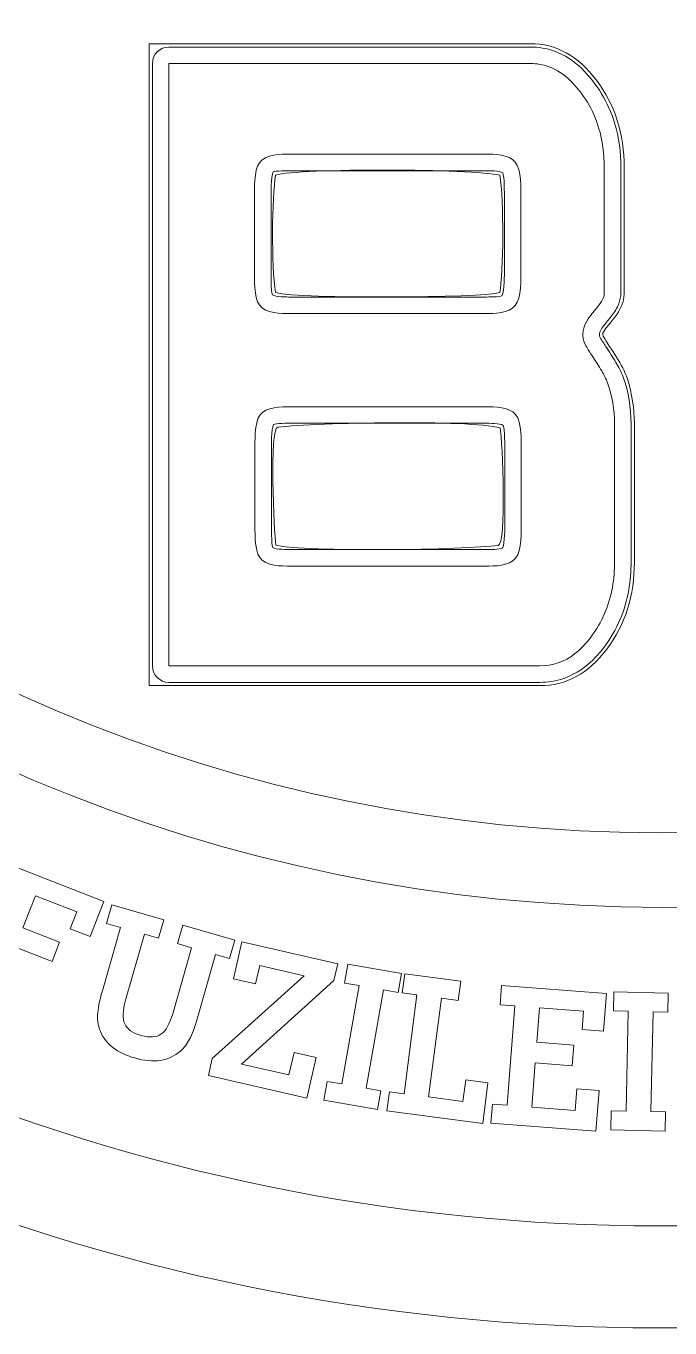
# Model space of a CAD drawing. Header units: millimetres. Extents: x -30 to 30, y -30 to 30.
# Drawn here: x -9.31 to 0.16, y -30 to -10.86 of the extents above; entities that cross this region are included whole.
import ezdxf

# ---------------------------------------------------------------- set-up
doc = ezdxf.new("R2010")
doc.units = ezdxf.units.MM
doc.header["$MEASUREMENT"] = 0
doc.layers.add('Camada 1', color=7, linetype='Continuous')

msp = doc.modelspace()

# ---------------------------------------------------------------- linework, layer by layer
at = {"layer": 'Camada 1', "lineweight": 20}
for points, knots in [([(0, 30), (16.5685, 30), (30, 16.5685), (30, 0), (30, 0), (30, -16.5686), (16.5685, -30), (0, -30), (0, -30), (-16.5685, -30), (-30, -16.5686), (-30, 0), (-30, 0), (-30, 16.5685), (-16.5685, 30), (0, 30)], [0, 0, 0, 0, 0.2, 0.2, 0.2, 0.2, 0.4, 0.4, 0.4, 0.4, 0.6, 0.6, 0.6, 0.6, 1, 1, 1, 1]), ([(0, 28.5), (15.7401, 28.5), (28.5, 15.7401), (28.5, 0), (28.5, 0), (28.5, -15.7401), (15.7401, -28.5), (0, -28.5), (0, -28.5), (-15.7401, -28.5), (-28.5, -15.7401), (-28.5, 0), (-28.5, 0), (-28.5, 15.7401), (-15.7401, 28.5), (0, 28.5)], [0, 0, 0, 0, 0.2, 0.2, 0.2, 0.2, 0.4, 0.4, 0.4, 0.4, 0.6, 0.6, 0.6, 0.6, 1, 1, 1, 1]), ([(0.0541, 23.6848), (13.1709, 23.6848), (23.8041, 13.0516), (23.8041, -0.0652), (23.8041, -0.0652), (23.8041, -13.182), (13.1709, -23.8152), (0.0541, -23.8152), (0.0541, -23.8152), (-13.0627, -23.8152), (-23.6959, -13.182), (-23.6959, -0.0652), (-23.6959, -0.0652), (-23.6959, 13.0516), (-13.0627, 23.6848), (0.0541, 23.6848)], [0, 0, 0, 0, 0.2, 0.2, 0.2, 0.2, 0.4, 0.4, 0.4, 0.4, 0.6, 0.6, 0.6, 0.6, 1, 1, 1, 1]), ([(0, 22.7174), (12.5464, 22.7174), (22.7174, 12.5464), (22.7174, 0), (22.7174, 0), (22.7174, -12.5464), (12.5464, -22.7174), (0, -22.7174), (0, -22.7174), (-12.5464, -22.7174), (-22.7174, -12.5464), (-22.7174, 0), (-22.7174, 0), (-22.7174, 12.5464), (-12.5464, 22.7174), (0, 22.7174)], [0, 0, 0, 0, 0.2, 0.2, 0.2, 0.2, 0.4, 0.4, 0.4, 0.4, 0.6, 0.6, 0.6, 0.6, 1, 1, 1, 1]), ([(-0.4703, -16.0455), (-0.5396, -15.8271), (-0.7096, -15.6164), (-0.8245, -15.4162), (-0.8245, -15.4162), (-0.8831, -15.3136), (-0.5186, -15.121), (-0.5175, -14.7872), (-0.5175, -14.7872), (-0.5175, -14.7872), (-0.5175, -12.9385), (-0.5175, -12.9385), (-0.5175, -12.9385), (-0.5175, -12.4403), (-0.6528, -12.012), (-0.9237, -11.6539), (-0.9237, -11.6539), (-1.1944, -11.2954), (-1.5181, -11.1161), (-1.8946, -11.1161), (-1.8946, -11.1161), (-1.8946, -11.1161), (-7.499, -11.1161), (-7.499, -11.1161), (-7.499, -11.1161), (-7.499, -11.1161), (-7.499, -20.5555), (-7.499, -20.5555), (-7.499, -20.5555), (-7.499, -20.5555), (-1.7533, -20.5555), (-1.7533, -20.5555), (-1.7533, -20.5555), (-1.3701, -20.5555), (-1.0433, -20.3762), (-0.7725, -20.0179), (-0.7725, -20.0179), (-0.5017, -19.6596), (-0.3663, -19.2312), (-0.3663, -18.7331), (-0.3663, -18.7331), (-0.3663, -18.7331), (-0.3663, -16.701), (-0.3663, -16.701), (-0.3663, -16.701), (-0.3663, -16.4827), (-0.4009, -16.2642), (-0.4703, -16.0455)], [0, 0, 0, 0, 0.0769231, 0.0769231, 0.0769231, 0.0769231, 0.1538462, 0.1538462, 0.1538462, 0.1538462, 0.2307692, 0.2307692, 0.2307692, 0.2307692, 0.3076923, 0.3076923, 0.3076923, 0.3076923, 0.3846154, 0.3846154, 0.3846154, 0.3846154, 0.4615385, 0.4615385, 0.4615385, 0.4615385, 0.5384615, 0.5384615, 0.5384615, 0.5384615, 0.6153846, 0.6153846, 0.6153846, 0.6153846, 0.6923077, 0.6923077, 0.6923077, 0.6923077, 0.7692308, 0.7692308, 0.7692308, 0.7692308, 0.8461538, 0.8461538, 0.8461538, 0.8461538, 1, 1, 1, 1]), ([(-7.2068, -11.1648), (-7.2068, -11.1648), (-1.8961, -11.1648), (-1.8961, -11.1648), (-1.8961, -11.1648), (-1.7749, -11.1648), (-1.6544, -11.1841), (-1.5405, -11.2262), (-1.5405, -11.2262), (-1.3906, -11.2815), (-1.2546, -11.3694), (-1.1406, -11.4814), (-1.1406, -11.4814), (-0.9147, -11.7031), (-0.7484, -11.9787), (-0.6584, -12.2822), (-0.6584, -12.2822), (-0.5951, -12.4957), (-0.5642, -12.7187), (-0.5662, -12.9392), (-0.5662, -12.9392), (-0.5662, -12.9392), (-0.5662, -14.7863), (-0.5662, -14.7863), (-0.5662, -14.7863), (-0.5667, -14.839), (-0.5768, -14.8914), (-0.5966, -14.9403), (-0.5966, -14.9403), (-0.6217, -15.0026), (-0.6562, -15.0606), (-0.6983, -15.1129), (-0.6983, -15.1129), (-0.7431, -15.1687), (-0.7876, -15.2248), (-0.8312, -15.2815), (-0.8312, -15.2815), (-0.8488, -15.3045), (-0.8631, -15.3303), (-0.8743, -15.357), (-0.8743, -15.357), (-0.8852, -15.3829), (-0.8829, -15.4126), (-0.8687, -15.4368), (-0.8687, -15.4368), (-0.8418, -15.4824), (-0.8145, -15.5278), (-0.7851, -15.5718), (-0.7851, -15.5718), (-0.7346, -15.6474), (-0.6857, -15.7242), (-0.6386, -15.8019), (-0.6386, -15.8019), (-0.5978, -15.8692), (-0.5622, -15.9397), (-0.5302, -16.0218), (-0.5302, -16.0218), (-0.4541, -16.2403), (-0.415, -16.4705), (-0.415, -16.7019), (-0.415, -16.7019), (-0.415, -16.7019), (-0.415, -18.7323), (-0.415, -18.7323), (-0.415, -18.7323), (-0.415, -18.8716), (-0.4265, -19.0108), (-0.4498, -19.1481), (-0.4498, -19.1481), (-0.5015, -19.4527), (-0.6258, -19.7403), (-0.8107, -19.9876), (-0.8107, -19.9876), (-0.8927, -20.0973), (-0.988, -20.1968), (-1.0959, -20.2812), (-1.0959, -20.2812), (-1.284, -20.4285), (-1.5163, -20.5068), (-1.755, -20.5068), (-1.755, -20.5068), (-1.755, -20.5068), (-7.2068, -20.5068), (-7.2068, -20.5068), (-7.2068, -20.5068), (-7.3409, -20.5068), (-7.4503, -20.3974), (-7.4503, -20.2632), (-7.4503, -20.2632), (-7.4503, -20.2632), (-7.4503, -11.4084), (-7.4503, -11.4084), (-7.4503, -11.4084), (-7.4503, -11.2742), (-7.3409, -11.1648), (-7.2068, -11.1648)], [0, 0, 0, 0, 0.04, 0.04, 0.04, 0.04, 0.08, 0.08, 0.08, 0.08, 0.12, 0.12, 0.12, 0.12, 0.16, 0.16, 0.16, 0.16, 0.2, 0.2, 0.2, 0.2, 0.24, 0.24, 0.24, 0.24, 0.28, 0.28, 0.28, 0.28, 0.32, 0.32, 0.32, 0.32, 0.36, 0.36, 0.36, 0.36, 0.4, 0.4, 0.4, 0.4, 0.44, 0.44, 0.44, 0.44, 0.48, 0.48, 0.48, 0.48, 0.52, 0.52, 0.52, 0.52, 0.56, 0.56, 0.56, 0.56, 0.6, 0.6, 0.6, 0.6, 0.64, 0.64, 0.64, 0.64, 0.68, 0.68, 0.68, 0.68, 0.72, 0.72, 0.72, 0.72, 0.76, 0.76, 0.76, 0.76, 0.8, 0.8, 0.8, 0.8, 0.84, 0.84, 0.84, 0.84, 0.88, 0.88, 0.88, 0.88, 0.92, 0.92, 0.92, 0.92, 1, 1, 1, 1]), ([(-7.2068, -11.4084), (-7.2068, -11.4084), (-7.2068, -20.2632), (-7.2068, -20.2632), (-7.2068, -20.2632), (-7.2068, -20.2632), (-1.755, -20.2632), (-1.755, -20.2632), (-1.755, -20.2632), (-1.5706, -20.2643), (-1.3913, -20.2031), (-1.246, -20.0895), (-1.246, -20.0895), (-1.1551, -20.0182), (-1.0743, -19.9348), (-1.0058, -19.8418), (-1.0058, -19.8418), (-0.8433, -19.6258), (-0.7349, -19.374), (-0.6899, -19.1074), (-0.6899, -19.1074), (-0.6686, -18.9835), (-0.6581, -18.858), (-0.6586, -18.7323), (-0.6586, -18.7323), (-0.6586, -18.7323), (-0.6586, -16.7019), (-0.6586, -16.7019), (-0.6586, -16.7019), (-0.6587, -16.4977), (-0.693, -16.2949), (-0.7602, -16.102), (-0.7602, -16.102), (-0.7839, -16.0417), (-0.8131, -15.9834), (-0.8469, -15.9282), (-0.8469, -15.9282), (-0.8919, -15.8533), (-0.9387, -15.7796), (-0.9876, -15.7071), (-0.9876, -15.7071), (-1.0192, -15.6591), (-1.0495, -15.6101), (-1.0786, -15.5604), (-1.0786, -15.5604), (-1.1321, -15.4698), (-1.1396, -15.3591), (-1.0987, -15.2624), (-1.0987, -15.2624), (-1.0794, -15.2162), (-1.0543, -15.1727), (-1.0241, -15.1328), (-1.0241, -15.1328), (-0.9791, -15.075), (-0.9339, -15.0175), (-0.8881, -14.9603), (-0.8881, -14.9603), (-0.8609, -14.9268), (-0.8388, -14.8893), (-0.8224, -14.8491), (-0.8224, -14.8491), (-0.8142, -14.8285), (-0.81, -14.8064), (-0.8098, -14.7841), (-0.8098, -14.7841), (-0.8098, -14.7841), (-0.8098, -12.9392), (-0.8098, -12.9392), (-0.8098, -12.9392), (-0.8079, -12.7403), (-0.8356, -12.5422), (-0.8919, -12.3514), (-0.8919, -12.3514), (-0.9704, -12.0876), (-1.1147, -11.848), (-1.3112, -11.6552), (-1.3112, -11.6552), (-1.4006, -11.5673), (-1.5075, -11.4989), (-1.6249, -11.4547), (-1.6249, -11.4547), (-1.712, -11.4235), (-1.8038, -11.4079), (-1.8961, -11.4084), (-1.8961, -11.4084), (-1.8961, -11.4084), (-7.2068, -11.4084), (-7.2068, -11.4084)], [0, 0, 0, 0, 0.0434783, 0.0434783, 0.0434783, 0.0434783, 0.0869565, 0.0869565, 0.0869565, 0.0869565, 0.1304348, 0.1304348, 0.1304348, 0.1304348, 0.173913, 0.173913, 0.173913, 0.173913, 0.2173913, 0.2173913, 0.2173913, 0.2173913, 0.2608696, 0.2608696, 0.2608696, 0.2608696, 0.3043478, 0.3043478, 0.3043478, 0.3043478, 0.3478261, 0.3478261, 0.3478261, 0.3478261, 0.3913043, 0.3913043, 0.3913043, 0.3913043, 0.4347826, 0.4347826, 0.4347826, 0.4347826, 0.4782609, 0.4782609, 0.4782609, 0.4782609, 0.5217391, 0.5217391, 0.5217391, 0.5217391, 0.5652174, 0.5652174, 0.5652174, 0.5652174, 0.6086957, 0.6086957, 0.6086957, 0.6086957, 0.6521739, 0.6521739, 0.6521739, 0.6521739, 0.6956522, 0.6956522, 0.6956522, 0.6956522, 0.7391304, 0.7391304, 0.7391304, 0.7391304, 0.7826087, 0.7826087, 0.7826087, 0.7826087, 0.826087, 0.826087, 0.826087, 0.826087, 0.8695652, 0.8695652, 0.8695652, 0.8695652, 0.9130435, 0.9130435, 0.9130435, 0.9130435, 1, 1, 1, 1]), ([(-5.9485, -13.3941), (-5.9485, -13.2627), (-5.9573, -12.9762), (-5.8779, -12.8667), (-5.8779, -12.8667), (-5.7845, -12.7382), (-5.563, -12.7406), (-5.4199, -12.7406), (-5.4199, -12.7406), (-4.4677, -12.7406), (-3.5153, -12.7406), (-2.5629, -12.7406), (-2.5629, -12.7406), (-2.4239, -12.7406), (-2.2143, -12.74), (-2.1175, -12.8568), (-2.1175, -12.8568), (-2.025, -12.9682), (-2.0345, -13.256), (-2.0345, -13.3941), (-2.0345, -13.3941), (-2.0345, -13.7397), (-2.0345, -14.0852), (-2.0345, -14.4307), (-2.0345, -14.4307), (-2.0345, -14.5689), (-2.025, -14.8566), (-2.1175, -14.9681), (-2.1175, -14.9681), (-2.2143, -15.0848), (-2.4239, -15.0845), (-2.5629, -15.0845), (-2.5629, -15.0845), (-3.5153, -15.0845), (-4.4677, -15.0845), (-5.4199, -15.0845), (-5.4199, -15.0845), (-5.5631, -15.0845), (-5.7845, -15.0867), (-5.8779, -14.9581), (-5.8779, -14.9581), (-5.9573, -14.8487), (-5.9485, -14.562), (-5.9485, -14.4307), (-5.9485, -14.4307), (-5.9485, -14.0852), (-5.9485, -13.7397), (-5.9485, -13.3941)], [0, 0, 0, 0, 0.0769231, 0.0769231, 0.0769231, 0.0769231, 0.1538462, 0.1538462, 0.1538462, 0.1538462, 0.2307692, 0.2307692, 0.2307692, 0.2307692, 0.3076923, 0.3076923, 0.3076923, 0.3076923, 0.3846154, 0.3846154, 0.3846154, 0.3846154, 0.4615385, 0.4615385, 0.4615385, 0.4615385, 0.5384615, 0.5384615, 0.5384615, 0.5384615, 0.6153846, 0.6153846, 0.6153846, 0.6153846, 0.6923077, 0.6923077, 0.6923077, 0.6923077, 0.7692308, 0.7692308, 0.7692308, 0.7692308, 0.8461538, 0.8461538, 0.8461538, 0.8461538, 1, 1, 1, 1]), ([(-5.6763, -13.0027), (-5.7097, -13.0707), (-5.7049, -13.3148), (-5.7049, -13.3941), (-5.7049, -13.3941), (-5.7049, -13.7397), (-5.7049, -14.0851), (-5.7049, -14.4307), (-5.7049, -14.4307), (-5.7049, -14.51), (-5.7097, -14.7541), (-5.6849, -14.8104), (-5.6849, -14.8104), (-5.6442, -14.8422), (-5.4688, -14.8409), (-5.4199, -14.8409), (-5.4199, -14.8409), (-4.4676, -14.8409), (-3.5153, -14.8409), (-2.5629, -14.8409), (-2.5629, -14.8409), (-2.5147, -14.8409), (-2.3424, -14.8415), (-2.3098, -14.8193), (-2.3098, -14.8193), (-2.2734, -14.7536), (-2.278, -14.508), (-2.278, -14.4307), (-2.278, -14.4307), (-2.278, -14.0851), (-2.278, -13.7397), (-2.278, -13.3941), (-2.278, -13.3941), (-2.278, -13.3168), (-2.2734, -13.0713), (-2.3023, -13.0151), (-2.3023, -13.0151), (-2.3424, -12.9835), (-2.5147, -12.9842), (-2.5629, -12.9842), (-2.5629, -12.9842), (-3.5153, -12.9842), (-4.4676, -12.9842), (-5.4199, -12.9842), (-5.4199, -12.9842), (-5.4688, -12.9842), (-5.6442, -12.9828), (-5.6763, -13.0027)], [0, 0, 0, 0, 0.0769231, 0.0769231, 0.0769231, 0.0769231, 0.1538462, 0.1538462, 0.1538462, 0.1538462, 0.2307692, 0.2307692, 0.2307692, 0.2307692, 0.3076923, 0.3076923, 0.3076923, 0.3076923, 0.3846154, 0.3846154, 0.3846154, 0.3846154, 0.4615385, 0.4615385, 0.4615385, 0.4615385, 0.5384615, 0.5384615, 0.5384615, 0.5384615, 0.6153846, 0.6153846, 0.6153846, 0.6153846, 0.6923077, 0.6923077, 0.6923077, 0.6923077, 0.7692308, 0.7692308, 0.7692308, 0.7692308, 0.8461538, 0.8461538, 0.8461538, 0.8461538, 1, 1, 1, 1]), ([(-5.64, -14.7766), (-5.2852, -14.8696), (-2.5869, -14.8537), (-2.3452, -14.7755), (-2.3452, -14.7755), (-2.2939, -14.5039), (-2.2789, -13.4015), (-2.3452, -13.0494), (-2.3452, -13.0494), (-2.7253, -12.9544), (-5.3027, -12.9448), (-5.64, -13.0483), (-5.64, -13.0483), (-5.6929, -13.3729), (-5.7036, -14.3865), (-5.64, -14.7766)], [0, 0, 0, 0, 0.2, 0.2, 0.2, 0.2, 0.4, 0.4, 0.4, 0.4, 0.6, 0.6, 0.6, 0.6, 1, 1, 1, 1]), ([(-2.0288, -18.1438), (-2.0288, -18.2821), (-2.0194, -18.5697), (-2.1118, -18.6812), (-2.1118, -18.6812), (-2.2084, -18.798), (-2.4181, -18.7977), (-2.5571, -18.7977), (-2.5571, -18.7977), (-3.5095, -18.7977), (-4.4619, -18.7977), (-5.4143, -18.7977), (-5.4143, -18.7977), (-5.5574, -18.7977), (-5.7789, -18.7999), (-5.8723, -18.6713), (-5.8723, -18.6713), (-5.9518, -18.5618), (-5.9427, -18.2749), (-5.9427, -18.1438), (-5.9427, -18.1438), (-5.9427, -17.7984), (-5.9427, -17.4529), (-5.9427, -17.1073), (-5.9427, -17.1073), (-5.9427, -16.976), (-5.9518, -16.6897), (-5.8724, -16.58), (-5.8724, -16.58), (-5.7791, -16.4511), (-5.5574, -16.4537), (-5.4143, -16.4537), (-5.4143, -16.4537), (-4.4619, -16.4537), (-3.5095, -16.4537), (-2.5571, -16.4537), (-2.5571, -16.4537), (-2.4183, -16.4537), (-2.2083, -16.4533), (-2.1116, -16.5701), (-2.1116, -16.5701), (-2.0194, -16.6817), (-2.0288, -16.9692), (-2.0288, -17.1073), (-2.0288, -17.1073), (-2.0288, -17.4529), (-2.0288, -17.7984), (-2.0288, -18.1438)], [0, 0, 0, 0, 0.0769231, 0.0769231, 0.0769231, 0.0769231, 0.1538462, 0.1538462, 0.1538462, 0.1538462, 0.2307692, 0.2307692, 0.2307692, 0.2307692, 0.3076923, 0.3076923, 0.3076923, 0.3076923, 0.3846154, 0.3846154, 0.3846154, 0.3846154, 0.4615385, 0.4615385, 0.4615385, 0.4615385, 0.5384615, 0.5384615, 0.5384615, 0.5384615, 0.6153846, 0.6153846, 0.6153846, 0.6153846, 0.6923077, 0.6923077, 0.6923077, 0.6923077, 0.7692308, 0.7692308, 0.7692308, 0.7692308, 0.8461538, 0.8461538, 0.8461538, 0.8461538, 1, 1, 1, 1]), ([(-2.3396, -16.7626), (-2.7929, -16.648), (-5.0355, -16.6851), (-5.6078, -16.7562), (-5.6078, -16.7562), (-5.7337, -16.7685), (-5.6645, -18.3049), (-5.6343, -18.4899), (-5.6343, -18.4899), (-5.2237, -18.5979), (-2.8221, -18.5538), (-2.3699, -18.4951), (-2.3699, -18.4951), (-2.243, -18.4806), (-2.3033, -16.9545), (-2.3396, -16.7626)], [0, 0, 0, 0, 0.2, 0.2, 0.2, 0.2, 0.4, 0.4, 0.4, 0.4, 0.6, 0.6, 0.6, 0.6, 1, 1, 1, 1]), ([(-2.2724, -18.1438), (-2.2724, -17.7984), (-2.2724, -17.4528), (-2.2724, -17.1073), (-2.2724, -17.1073), (-2.2724, -17.03), (-2.2678, -16.7843), (-2.2965, -16.7282), (-2.2965, -16.7282), (-2.3368, -16.6966), (-2.5089, -16.6973), (-2.5571, -16.6973), (-2.5571, -16.6973), (-3.5095, -16.6973), (-4.4619, -16.6973), (-5.4143, -16.6973), (-5.4143, -16.6973), (-5.4631, -16.6973), (-5.6385, -16.6958), (-5.6706, -16.7158), (-5.6706, -16.7158), (-5.704, -16.7838), (-5.6992, -17.0281), (-5.6992, -17.1073), (-5.6992, -17.1073), (-5.6992, -17.4528), (-5.6992, -17.7984), (-5.6992, -18.1438), (-5.6992, -18.1438), (-5.6992, -18.2231), (-5.7039, -18.4674), (-5.6793, -18.5237), (-5.6793, -18.5237), (-5.6386, -18.5554), (-5.4631, -18.5542), (-5.4143, -18.5542), (-5.4143, -18.5542), (-4.4619, -18.5542), (-3.5095, -18.5542), (-2.5571, -18.5542), (-2.5571, -18.5542), (-2.509, -18.5542), (-2.3368, -18.5547), (-2.3042, -18.5325), (-2.3042, -18.5325), (-2.2678, -18.4669), (-2.2724, -18.2212), (-2.2724, -18.1438)], [0, 0, 0, 0, 0.0769231, 0.0769231, 0.0769231, 0.0769231, 0.1538462, 0.1538462, 0.1538462, 0.1538462, 0.2307692, 0.2307692, 0.2307692, 0.2307692, 0.3076923, 0.3076923, 0.3076923, 0.3076923, 0.3846154, 0.3846154, 0.3846154, 0.3846154, 0.4615385, 0.4615385, 0.4615385, 0.4615385, 0.5384615, 0.5384615, 0.5384615, 0.5384615, 0.6153846, 0.6153846, 0.6153846, 0.6153846, 0.6923077, 0.6923077, 0.6923077, 0.6923077, 0.7692308, 0.7692308, 0.7692308, 0.7692308, 0.8461538, 0.8461538, 0.8461538, 0.8461538, 1, 1, 1, 1]), ([(-10.3441, -25.0597), (-10.3441, -25.0597), (-10.2412, -24.7969), (-10.2412, -24.7969), (-10.2412, -24.7969), (-10.2412, -24.7969), (-10.0389, -24.8761), (-10.0389, -24.8761), (-10.0389, -24.8761), (-10.0389, -24.8761), (-9.504, -23.5095), (-9.504, -23.5095), (-9.504, -23.5095), (-9.504, -23.5095), (-9.7063, -23.4303), (-9.7063, -23.4303), (-9.7063, -23.4303), (-9.7063, -23.4303), (-9.6035, -23.1675), (-9.6035, -23.1675), (-9.6035, -23.1675), (-9.6035, -23.1675), (-8.1633, -23.7311), (-8.1633, -23.7311), (-8.1633, -23.7311), (-8.1633, -23.7311), (-8.365, -24.2463), (-8.365, -24.2463), (-8.365, -24.2463), (-8.365, -24.2463), (-8.6593, -24.1311), (-8.6593, -24.1311), (-8.6593, -24.1311), (-8.6593, -24.1311), (-8.5616, -23.8814), (-8.5616, -23.8814), (-8.5616, -23.8814), (-8.5616, -23.8814), (-9.1661, -23.6448), (-9.1661, -23.6448), (-9.1661, -23.6448), (-9.1661, -23.6448), (-9.3512, -24.1179), (-9.3512, -24.1179), (-9.3512, -24.1179), (-9.3512, -24.1179), (-8.8124, -24.3288), (-8.8124, -24.3288), (-8.8124, -24.3288), (-8.8124, -24.3288), (-8.9235, -24.6126), (-8.9235, -24.6126), (-8.9235, -24.6126), (-8.9235, -24.6126), (-9.4623, -24.4017), (-9.4623, -24.4017), (-9.4623, -24.4017), (-9.4623, -24.4017), (-9.6999, -25.0088), (-9.6999, -25.0088), (-9.6999, -25.0088), (-9.6999, -25.0088), (-9.4528, -25.1055), (-9.4528, -25.1055), (-9.4528, -25.1055), (-9.4528, -25.1055), (-9.5557, -25.3683), (-9.5557, -25.3683), (-9.5557, -25.3683), (-9.5557, -25.3683), (-10.3441, -25.0597), (-10.3441, -25.0597)], [0, 0, 0, 0, 0.0526316, 0.0526316, 0.0526316, 0.0526316, 0.1052632, 0.1052632, 0.1052632, 0.1052632, 0.1578947, 0.1578947, 0.1578947, 0.1578947, 0.2105263, 0.2105263, 0.2105263, 0.2105263, 0.2631579, 0.2631579, 0.2631579, 0.2631579, 0.3157895, 0.3157895, 0.3157895, 0.3157895, 0.3684211, 0.3684211, 0.3684211, 0.3684211, 0.4210526, 0.4210526, 0.4210526, 0.4210526, 0.4736842, 0.4736842, 0.4736842, 0.4736842, 0.5263158, 0.5263158, 0.5263158, 0.5263158, 0.5789474, 0.5789474, 0.5789474, 0.5789474, 0.6315789, 0.6315789, 0.6315789, 0.6315789, 0.6842105, 0.6842105, 0.6842105, 0.6842105, 0.7368421, 0.7368421, 0.7368421, 0.7368421, 0.7894737, 0.7894737, 0.7894737, 0.7894737, 0.8421053, 0.8421053, 0.8421053, 0.8421053, 0.8947368, 0.8947368, 0.8947368, 0.8947368, 1, 1, 1, 1]), ([(-7.8436, -25.1816), (-7.8876, -25.3358), (-7.8919, -25.452), (-7.8564, -25.5297), (-7.8564, -25.5297), (-7.8203, -25.6069), (-7.7406, -25.6635), (-7.6157, -25.6992), (-7.6157, -25.6992), (-7.4922, -25.7344), (-7.3945, -25.7281), (-7.3237, -25.6804), (-7.3237, -25.6804), (-7.2527, -25.6321), (-7.1951, -25.5317), (-7.1515, -25.3792), (-7.1515, -25.3792), (-7.1515, -25.3792), (-6.8742, -24.4082), (-6.8742, -24.4082), (-6.8742, -24.4082), (-6.8742, -24.4082), (-7.0804, -24.3493), (-7.0804, -24.3493), (-7.0804, -24.3493), (-7.0804, -24.3493), (-7.0029, -24.0779), (-7.0029, -24.0779), (-7.0029, -24.0779), (-7.0029, -24.0779), (-6.2376, -24.2965), (-6.2376, -24.2965), (-6.2376, -24.2965), (-6.2376, -24.2965), (-6.3151, -24.5679), (-6.3151, -24.5679), (-6.3151, -24.5679), (-6.3151, -24.5679), (-6.5214, -24.509), (-6.5214, -24.509), (-6.5214, -24.509), (-6.5214, -24.509), (-6.7874, -25.4402), (-6.7874, -25.4402), (-6.7874, -25.4402), (-6.8277, -25.5814), (-6.8665, -25.6862), (-6.9032, -25.7545), (-6.9032, -25.7545), (-6.9397, -25.8228), (-6.9847, -25.8809), (-7.0385, -25.9286), (-7.0385, -25.9286), (-7.1207, -26.0025), (-7.2179, -26.048), (-7.3299, -26.065), (-7.3299, -26.065), (-7.4419, -26.0824), (-7.5682, -26.0708), (-7.7098, -26.0303), (-7.7098, -26.0303), (-7.8387, -25.9935), (-7.945, -25.9427), (-8.0291, -25.8775), (-8.0291, -25.8775), (-8.1133, -25.8124), (-8.1748, -25.7332), (-8.2141, -25.6397), (-8.2141, -25.6397), (-8.2445, -25.568), (-8.258, -25.4884), (-8.2547, -25.3998), (-8.2547, -25.3998), (-8.2515, -25.3116), (-8.2281, -25.1921), (-8.185, -25.041), (-8.185, -25.041), (-8.185, -25.041), (-7.919, -24.1097), (-7.919, -24.1097), (-7.919, -24.1097), (-7.919, -24.1097), (-8.1252, -24.0508), (-8.1252, -24.0508), (-8.1252, -24.0508), (-8.1252, -24.0508), (-8.0477, -23.7795), (-8.0477, -23.7795), (-8.0477, -23.7795), (-8.0477, -23.7795), (-7.2824, -23.9981), (-7.2824, -23.9981), (-7.2824, -23.9981), (-7.2824, -23.9981), (-7.3599, -24.2694), (-7.3599, -24.2694), (-7.3599, -24.2694), (-7.3599, -24.2694), (-7.5662, -24.2105), (-7.5662, -24.2105), (-7.5662, -24.2105), (-7.5662, -24.2105), (-7.8436, -25.1816), (-7.8436, -25.1816)], [0, 0, 0, 0, 0.037037, 0.037037, 0.037037, 0.037037, 0.0740741, 0.0740741, 0.0740741, 0.0740741, 0.1111111, 0.1111111, 0.1111111, 0.1111111, 0.1481481, 0.1481481, 0.1481481, 0.1481481, 0.1851852, 0.1851852, 0.1851852, 0.1851852, 0.2222222, 0.2222222, 0.2222222, 0.2222222, 0.2592593, 0.2592593, 0.2592593, 0.2592593, 0.2962963, 0.2962963, 0.2962963, 0.2962963, 0.3333333, 0.3333333, 0.3333333, 0.3333333, 0.3703704, 0.3703704, 0.3703704, 0.3703704, 0.4074074, 0.4074074, 0.4074074, 0.4074074, 0.4444444, 0.4444444, 0.4444444, 0.4444444, 0.4814815, 0.4814815, 0.4814815, 0.4814815, 0.5185185, 0.5185185, 0.5185185, 0.5185185, 0.5555556, 0.5555556, 0.5555556, 0.5555556, 0.5925926, 0.5925926, 0.5925926, 0.5925926, 0.6296296, 0.6296296, 0.6296296, 0.6296296, 0.6666667, 0.6666667, 0.6666667, 0.6666667, 0.7037037, 0.7037037, 0.7037037, 0.7037037, 0.7407407, 0.7407407, 0.7407407, 0.7407407, 0.7777778, 0.7777778, 0.7777778, 0.7777778, 0.8148148, 0.8148148, 0.8148148, 0.8148148, 0.8518519, 0.8518519, 0.8518519, 0.8518519, 0.8888889, 0.8888889, 0.8888889, 0.8888889, 0.9259259, 0.9259259, 0.9259259, 0.9259259, 1, 1, 1, 1]), ([(-5.4426, -26.2787), (-5.4426, -26.2787), (-5.3668, -25.9487), (-5.3668, -25.9487), (-5.3668, -25.9487), (-5.3668, -25.9487), (-5.0422, -26.0233), (-5.0422, -26.0233), (-5.0422, -26.0233), (-5.0422, -26.0233), (-5.1801, -26.6229), (-5.1801, -26.6229), (-5.1801, -26.6229), (-5.1801, -26.6229), (-6.6273, -26.2902), (-6.6273, -26.2902), (-6.6273, -26.2902), (-6.6273, -26.2902), (-6.5692, -26.0376), (-6.5692, -26.0376), (-6.5692, -26.0376), (-6.5692, -26.0376), (-5.2197, -24.8213), (-5.2197, -24.8213), (-5.2197, -24.8213), (-5.2197, -24.8213), (-5.8724, -24.6713), (-5.8724, -24.6713), (-5.8724, -24.6713), (-5.8724, -24.6713), (-5.9344, -24.9407), (-5.9344, -24.9407), (-5.9344, -24.9407), (-5.9344, -24.9407), (-6.2589, -24.8661), (-6.2589, -24.8661), (-6.2589, -24.8661), (-6.2589, -24.8661), (-6.1344, -24.3244), (-6.1344, -24.3244), (-6.1344, -24.3244), (-6.1344, -24.3244), (-4.7261, -24.6481), (-4.7261, -24.6481), (-4.7261, -24.6481), (-4.7261, -24.6481), (-4.7817, -24.8901), (-4.7817, -24.8901), (-4.7817, -24.8901), (-4.7817, -24.8901), (-6.1385, -26.1188), (-6.1385, -26.1188), (-6.1385, -26.1188), (-6.1385, -26.1188), (-5.4426, -26.2787), (-5.4426, -26.2787)], [0, 0, 0, 0, 0.0666667, 0.0666667, 0.0666667, 0.0666667, 0.1333333, 0.1333333, 0.1333333, 0.1333333, 0.2, 0.2, 0.2, 0.2, 0.2666667, 0.2666667, 0.2666667, 0.2666667, 0.3333333, 0.3333333, 0.3333333, 0.3333333, 0.4, 0.4, 0.4, 0.4, 0.4666667, 0.4666667, 0.4666667, 0.4666667, 0.5333333, 0.5333333, 0.5333333, 0.5333333, 0.6, 0.6, 0.6, 0.6, 0.6666667, 0.6666667, 0.6666667, 0.6666667, 0.7333333, 0.7333333, 0.7333333, 0.7333333, 0.8, 0.8, 0.8, 0.8, 0.8666667, 0.8666667, 0.8666667, 0.8666667, 1, 1, 1, 1]), ([(-4.3084, -26.4743), (-4.3084, -26.4743), (-4.0944, -26.512), (-4.0944, -26.512), (-4.0944, -26.512), (-4.0944, -26.512), (-4.1432, -26.7899), (-4.1432, -26.7899), (-4.1432, -26.7899), (-4.1432, -26.7899), (-4.9298, -26.6516), (-4.9298, -26.6516), (-4.9298, -26.6516), (-4.9298, -26.6516), (-4.8809, -26.3737), (-4.8809, -26.3737), (-4.8809, -26.3737), (-4.8809, -26.3737), (-4.6669, -26.4113), (-4.6669, -26.4113), (-4.6669, -26.4113), (-4.6669, -26.4113), (-4.4128, -24.9659), (-4.4128, -24.9659), (-4.4128, -24.9659), (-4.4128, -24.9659), (-4.6268, -24.9283), (-4.6268, -24.9283), (-4.6268, -24.9283), (-4.6268, -24.9283), (-4.5779, -24.6503), (-4.5779, -24.6503), (-4.5779, -24.6503), (-4.5779, -24.6503), (-3.7914, -24.7886), (-3.7914, -24.7886), (-3.7914, -24.7886), (-3.7914, -24.7886), (-3.8403, -25.0665), (-3.8403, -25.0665), (-3.8403, -25.0665), (-3.8403, -25.0665), (-4.0543, -25.0289), (-4.0543, -25.0289), (-4.0543, -25.0289), (-4.0543, -25.0289), (-4.3084, -26.4743), (-4.3084, -26.4743)], [0, 0, 0, 0, 0.0769231, 0.0769231, 0.0769231, 0.0769231, 0.1538462, 0.1538462, 0.1538462, 0.1538462, 0.2307692, 0.2307692, 0.2307692, 0.2307692, 0.3076923, 0.3076923, 0.3076923, 0.3076923, 0.3846154, 0.3846154, 0.3846154, 0.3846154, 0.4615385, 0.4615385, 0.4615385, 0.4615385, 0.5384615, 0.5384615, 0.5384615, 0.5384615, 0.6153846, 0.6153846, 0.6153846, 0.6153846, 0.6923077, 0.6923077, 0.6923077, 0.6923077, 0.7692308, 0.7692308, 0.7692308, 0.7692308, 0.8461538, 0.8461538, 0.8461538, 0.8461538, 1, 1, 1, 1]), ([(-4.0033, -26.8088), (-4.0033, -26.8088), (-3.967, -26.5289), (-3.967, -26.5289), (-3.967, -26.5289), (-3.967, -26.5289), (-3.7515, -26.5569), (-3.7515, -26.5569), (-3.7515, -26.5569), (-3.7515, -26.5569), (-3.5626, -25.1015), (-3.5626, -25.1015), (-3.5626, -25.1015), (-3.5626, -25.1015), (-3.7781, -25.0735), (-3.7781, -25.0735), (-3.7781, -25.0735), (-3.7781, -25.0735), (-3.7418, -24.7937), (-3.7418, -24.7937), (-3.7418, -24.7937), (-3.7418, -24.7937), (-2.919, -24.9004), (-2.919, -24.9004), (-2.919, -24.9004), (-2.919, -24.9004), (-2.9557, -25.1832), (-2.9557, -25.1832), (-2.9557, -25.1832), (-2.9557, -25.1832), (-3.202, -25.1512), (-3.202, -25.1512), (-3.202, -25.1512), (-3.202, -25.1512), (-3.3905, -26.6037), (-3.3905, -26.6037), (-3.3905, -26.6037), (-3.3905, -26.6037), (-2.8867, -26.6691), (-2.8867, -26.6691), (-2.8867, -26.6691), (-2.8867, -26.6691), (-2.8457, -26.3528), (-2.8457, -26.3528), (-2.8457, -26.3528), (-2.8457, -26.3528), (-2.5182, -26.3953), (-2.5182, -26.3953), (-2.5182, -26.3953), (-2.5182, -26.3953), (-2.5956, -26.9914), (-2.5956, -26.9914), (-2.5956, -26.9914), (-2.5956, -26.9914), (-4.0033, -26.8088), (-4.0033, -26.8088)], [0, 0, 0, 0, 0.0666667, 0.0666667, 0.0666667, 0.0666667, 0.1333333, 0.1333333, 0.1333333, 0.1333333, 0.2, 0.2, 0.2, 0.2, 0.2666667, 0.2666667, 0.2666667, 0.2666667, 0.3333333, 0.3333333, 0.3333333, 0.3333333, 0.4, 0.4, 0.4, 0.4, 0.4666667, 0.4666667, 0.4666667, 0.4666667, 0.5333333, 0.5333333, 0.5333333, 0.5333333, 0.6, 0.6, 0.6, 0.6, 0.6666667, 0.6666667, 0.6666667, 0.6666667, 0.7333333, 0.7333333, 0.7333333, 0.7333333, 0.8, 0.8, 0.8, 0.8, 0.8666667, 0.8666667, 0.8666667, 0.8666667, 1, 1, 1, 1]), ([(-2.474, -26.9911), (-2.474, -26.9911), (-2.4526, -26.7098), (-2.4526, -26.7098), (-2.4526, -26.7098), (-2.4526, -26.7098), (-2.236, -26.7262), (-2.236, -26.7262), (-2.236, -26.7262), (-2.236, -26.7262), (-2.1249, -25.2628), (-2.1249, -25.2628), (-2.1249, -25.2628), (-2.1249, -25.2628), (-2.3416, -25.2464), (-2.3416, -25.2464), (-2.3416, -25.2464), (-2.3416, -25.2464), (-2.3202, -24.965), (-2.3202, -24.965), (-2.3202, -24.965), (-2.3202, -24.965), (-0.7782, -25.082), (-0.7782, -25.082), (-0.7782, -25.082), (-0.7782, -25.082), (-0.82, -25.6336), (-0.82, -25.6336), (-0.82, -25.6336), (-0.82, -25.6336), (-1.1352, -25.6097), (-1.1352, -25.6097), (-1.1352, -25.6097), (-1.1352, -25.6097), (-1.1149, -25.3424), (-1.1149, -25.3424), (-1.1149, -25.3424), (-1.1149, -25.3424), (-1.7622, -25.2932), (-1.7622, -25.2932), (-1.7622, -25.2932), (-1.7622, -25.2932), (-1.8006, -25.7998), (-1.8006, -25.7998), (-1.8006, -25.7998), (-1.8006, -25.7998), (-1.258, -25.841), (-1.258, -25.841), (-1.258, -25.841), (-1.258, -25.841), (-1.281, -26.1449), (-1.281, -26.1449), (-1.281, -26.1449), (-1.281, -26.1449), (-1.8237, -26.1037), (-1.8237, -26.1037), (-1.8237, -26.1037), (-1.8237, -26.1037), (-1.873, -26.7537), (-1.873, -26.7537), (-1.873, -26.7537), (-1.873, -26.7537), (-1.2365, -26.8021), (-1.2365, -26.8021), (-1.2365, -26.8021), (-1.2365, -26.8021), (-1.2124, -26.4841), (-1.2124, -26.4841), (-1.2124, -26.4841), (-1.2124, -26.4841), (-0.8864, -26.5088), (-0.8864, -26.5088), (-0.8864, -26.5088), (-0.8864, -26.5088), (-0.9319, -27.1082), (-0.9319, -27.1082), (-0.9319, -27.1082), (-0.9319, -27.1082), (-2.474, -26.9911), (-2.474, -26.9911)], [0, 0, 0, 0, 0.047619, 0.047619, 0.047619, 0.047619, 0.0952381, 0.0952381, 0.0952381, 0.0952381, 0.1428571, 0.1428571, 0.1428571, 0.1428571, 0.1904762, 0.1904762, 0.1904762, 0.1904762, 0.2380952, 0.2380952, 0.2380952, 0.2380952, 0.2857143, 0.2857143, 0.2857143, 0.2857143, 0.3333333, 0.3333333, 0.3333333, 0.3333333, 0.3809524, 0.3809524, 0.3809524, 0.3809524, 0.4285714, 0.4285714, 0.4285714, 0.4285714, 0.4761905, 0.4761905, 0.4761905, 0.4761905, 0.5238095, 0.5238095, 0.5238095, 0.5238095, 0.5714286, 0.5714286, 0.5714286, 0.5714286, 0.6190476, 0.6190476, 0.6190476, 0.6190476, 0.6666667, 0.6666667, 0.6666667, 0.6666667, 0.7142857, 0.7142857, 0.7142857, 0.7142857, 0.7619048, 0.7619048, 0.7619048, 0.7619048, 0.8095238, 0.8095238, 0.8095238, 0.8095238, 0.8571429, 0.8571429, 0.8571429, 0.8571429, 0.9047619, 0.9047619, 0.9047619, 0.9047619, 1, 1, 1, 1]), ([(-0.1258, -26.8195), (-0.1258, -26.8195), (0.0915, -26.8244), (0.0915, -26.8244), (0.0915, -26.8244), (0.0915, -26.8244), (0.0851, -27.1065), (0.0851, -27.1065), (0.0851, -27.1065), (0.0851, -27.1065), (-0.7133, -27.0884), (-0.7133, -27.0884), (-0.7133, -27.0884), (-0.7133, -27.0884), (-0.7069, -26.8063), (-0.7069, -26.8063), (-0.7069, -26.8063), (-0.7069, -26.8063), (-0.4897, -26.8112), (-0.4897, -26.8112), (-0.4897, -26.8112), (-0.4897, -26.8112), (-0.4564, -25.344), (-0.4564, -25.344), (-0.4564, -25.344), (-0.4564, -25.344), (-0.6736, -25.3391), (-0.6736, -25.3391), (-0.6736, -25.3391), (-0.6736, -25.3391), (-0.6672, -25.0569), (-0.6672, -25.0569), (-0.6672, -25.0569), (-0.6672, -25.0569), (0.1312, -25.0751), (0.1312, -25.0751), (0.1312, -25.0751), (0.1312, -25.0751), (0.1248, -25.3572), (0.1248, -25.3572), (0.1248, -25.3572), (0.1248, -25.3572), (-0.0924, -25.3522), (-0.0924, -25.3522), (-0.0924, -25.3522), (-0.0924, -25.3522), (-0.1258, -26.8195), (-0.1258, -26.8195)], [0, 0, 0, 0, 0.0769231, 0.0769231, 0.0769231, 0.0769231, 0.1538462, 0.1538462, 0.1538462, 0.1538462, 0.2307692, 0.2307692, 0.2307692, 0.2307692, 0.3076923, 0.3076923, 0.3076923, 0.3076923, 0.3846154, 0.3846154, 0.3846154, 0.3846154, 0.4615385, 0.4615385, 0.4615385, 0.4615385, 0.5384615, 0.5384615, 0.5384615, 0.5384615, 0.6153846, 0.6153846, 0.6153846, 0.6153846, 0.6923077, 0.6923077, 0.6923077, 0.6923077, 0.7692308, 0.7692308, 0.7692308, 0.7692308, 0.8461538, 0.8461538, 0.8461538, 0.8461538, 1, 1, 1, 1])]:
    msp.add_open_spline(points, degree=3, knots=knots, dxfattribs=at)

doc.saveas('drawing.dxf')
